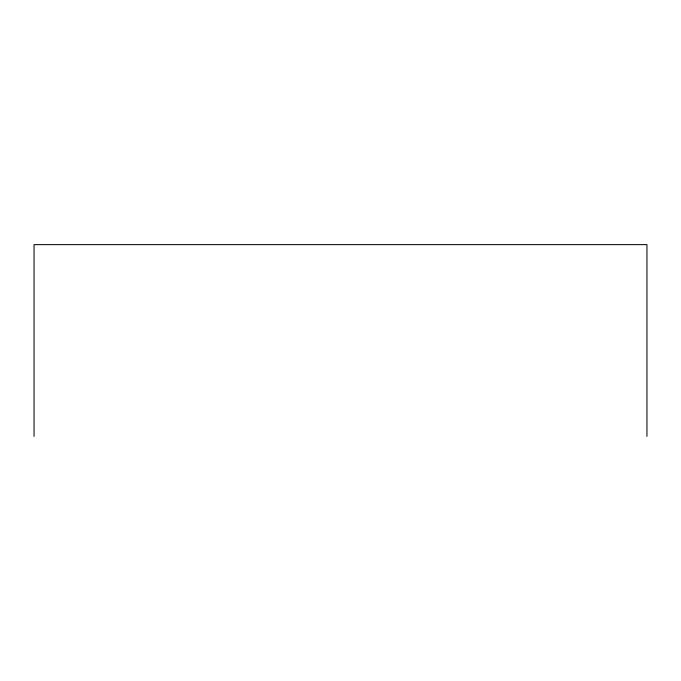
<?xml version="1.0" encoding="UTF-8"?>
<svg xmlns="http://www.w3.org/2000/svg" width="681" height="681" viewBox="0 0 681 681"><rect width="100%" height="100%" fill="white"/><g stroke="black" fill="none" stroke-linecap="round" stroke-linejoin="round"><path stroke-width="1.02" d="M646.95 436.368L646.95 244.632L34.05 244.632L34.05 436.368"/></g></svg>
